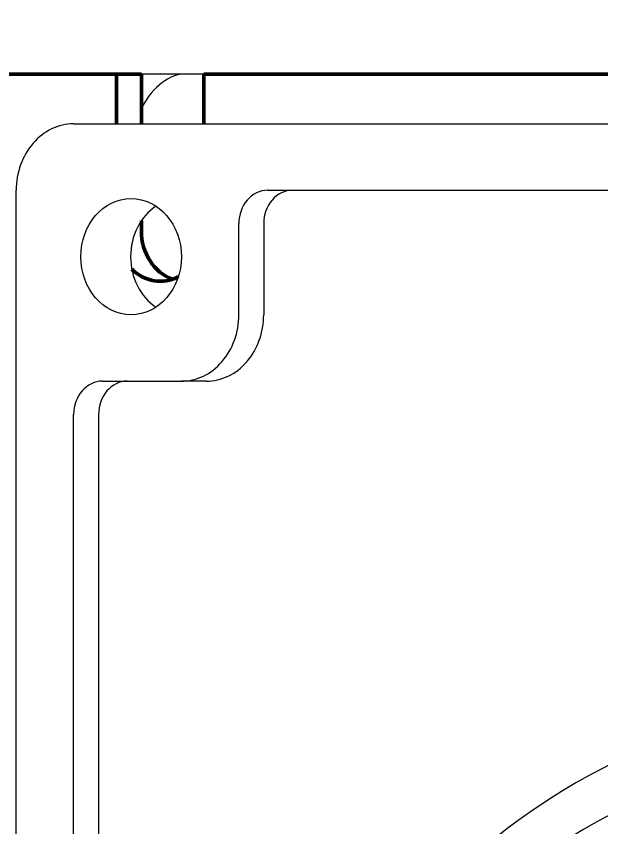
# Model space of a CAD drawing. Header units: inches. Extents: x 17 to 469, y 7 to 301.
# Drawn here: x 341.804 to 344.007, y 105.895 to 108.947 of the extents above; entities that cross this region are included whole.
import ezdxf

# ---------------------------------------------------------------- set-up
doc = ezdxf.new("R2010")
doc.units = ezdxf.units.IN
doc.header["$LTSCALE"] = 14
doc.header["$MEASUREMENT"] = 0
doc.layers.add('Dimension (ANSI)', color=7, linetype='Continuous', lineweight=25)
doc.layers.add('Visible (ANSI)', color=7, linetype='Continuous', lineweight=50)
doc.styles.add('MEMCOR Medium', font='arial.ttf')
doc.dimstyles.new('Default (ANSI)', dxfattribs={"dimscale": 14, "dimtxt": 0.15, "dimasz": 0.098425, "dimexe": 0.125, "dimexo": 0.0625, "dimgap": 0.031496, "dimtad": 0, "dimtih": 1, "dimtoh": 1, "dimdec": 4, "dimrnd": 1e-08, "dimzin": 3, "dimdsep": 46, "dimlunit": 5, "dimtxsty": 'MEMCOR Medium', "dimcen": 0.09, "dimdle": 0.393701, "dimclrd": 256, "dimclre": 256, "dimclrt": 256, "dimadec": 0, "dimazin": 1, "dimtfac": 0.8, "dimtofl": 0, "dimtmove": 0, "dimatfit": 3, "dimfxl": 1, "dimfrac": 1, "dimtolj": 1, "dimtzin": 4, "dimlwd": -1, "dimlwe": -1, "dimarcsym": 0})

# ---------------------------------------------------------------- blocks, each defined once
blk = doc.blocks.new('*D28')
at = {"layer": 'Defpoints', "color": 0, "transparency": 16777216}
for p in [(299.5042, 132.7444), (359.2261, 132.7444), (339.5666, 40.2294)]:
    blk.add_point(p, dxfattribs=at)
at = {"layer": 'Dimension (ANSI)', "transparency": 16777216}
for p, q in [((358.3511, 132.7444), (297.7542, 132.7444)), ((299.5042, 131.3664), (299.5042, 93.6457)), ((299.5042, 41.6073), (299.5042, 79.328)), ((338.6916, 40.2294), (297.7542, 40.2294))]:
    blk.add_line(p, q, dxfattribs=at)
for points in [[(299.2746, 131.3664), (299.7339, 131.3664), (299.5042, 132.7444)], [(299.2746, 41.6073), (299.7339, 41.6073), (299.5042, 40.2294)]]:
    blk.add_solid(points, dxfattribs=at)
at = {"layer": 'Dimension (ANSI)', "transparency": 16777216, "char_height": 2.1, "attachment_point": 5, "style": 'MEMCOR Medium'}
for s, insert in [('\\A1; \\fArial|b0|i0;92{\\H0.8x;\\S1#2;} in', (299.5042, 88.6326)), ('\\A1;[2349.9 mm]{\\P\\fArial|b0|i0;SHIPPING HEIGHT\\P\\fArial|b0|i0;REF.}', (299.5042, 81.4737))]:
    blk.add_mtext(s, dxfattribs=dict(at, insert=insert))

msp = doc.modelspace()

# ---------------------------------------------------------------- linework, layer by layer
at = {"layer": 'Visible (ANSI)'}
for p, q in [((342.181542, 108.729368), (340.896919, 108.729368)), ((342.181542, 108.541868), (342.181542, 108.729368)), ((342.181542, 108.729368), (342.275292, 108.729368)), ((342.275292, 108.729368), (342.275292, 108.541868)), ((342.510632, 108.729368), (342.510632, 108.541868)), ((353.595757, 108.729368), (342.510632, 108.729368)), ((342.275292, 108.177163), (342.275292, 108.139368))]:
    msp.add_line(p, q, dxfattribs=at)
at = {"layer": 'Visible (ANSI)', "linetype": 'Continuous', "lineweight": 18}
for p, q in [((342.441597, 108.729368), (342.275292, 108.729368)), ((342.510632, 108.729368), (342.441597, 108.729368)), ((342.020148, 108.541868), (353.711491, 108.541868)), ((341.803642, 100.791868), (341.803642, 108.291868)), ((342.750857, 108.291833), (352.980782, 108.291833)), ((342.642604, 107.823118), (342.642604, 108.166833)), ((342.736354, 108.166833), (342.736354, 107.823118)), ((342.128432, 107.573118), (342.426098, 107.573118)), ((342.519848, 107.573118), (342.426098, 107.573118)), ((342.020179, 101.635618), (342.020179, 107.448118)), ((342.113929, 107.448118), (342.113929, 101.635618))]:
    msp.add_line(p, q, dxfattribs=at)
for centre, major_axis, ratio, start_param, end_param in [((342.441597, 108.229368), (0, 0.5), 0.5, 0, 0.72778493), ((342.020148, 108.291868), (0, 0.25), 0.8660254, 0, 1.57079633), ((342.750857, 108.166833), (0, 0.125), 0.8660254, 0, 1.57079633), ((342.844607, 108.166833), (0, 0.125), 0.8660254, 0, 1.57079633), ((342.424155, 108.041868), (0, -0.21875), 0.8660254, 3.65927979, 5.76549818), ((342.426098, 107.823118), (0, -0.25), 0.8660254, 0, 1.57079633), ((342.519848, 107.823118), (0, -0.25), 0.8660254, 0, 1.57079633), ((342.128432, 107.448118), (0, 0.125), 0.8660254, 0, 1.57079633), ((342.222182, 107.448118), (0, 0.125), 0.8660254, 0, 1.57079633), ((344.965891, 103.541833), (0, 2.625), 0.8660254, 3.1824788, 7.14836042), ((344.997141, 103.541833), (0, 2.8125), 0.8660254, 3.61752935, 8.94884126)]:
    msp.add_ellipse(centre, major_axis=major_axis, ratio=ratio, start_param=start_param, end_param=end_param, dxfattribs=at)
msp.add_ellipse((342.236655, 108.041868), major_axis=(0, 0.21875), ratio=0.8660254, dxfattribs=at)
at = {"layer": 'Visible (ANSI)'}
for centre, start_param, end_param in [((342.439837, 108.139368), 4.71238898, 5.99430743), ((342.346087, 108.139368), 5.57542156, 6.71214003)]:
    msp.add_ellipse(centre, major_axis=(0, -0.19), ratio=0.8660254, start_param=start_param, end_param=end_param, dxfattribs=at)

# ---------------------------------------------------------------- dimensions: what is measured, and where the dimension line sits
at = {"layer": 'Dimension (ANSI)'}
dim = msp.add_linear_dim(base=(299.504219, 132.744368), p1=(339.566564, 40.229368), p2=(359.226131, 132.744368), angle=90, text=' \\fArial|b0|i0;<> in\\X[2349.9 mm]{\\P\\fArial|b0|i0;SHIPPING HEIGHT\\P\\fArial|b0|i0;REF.}', dimstyle='Default (ANSI)', override={"dimgap": 0.031496, "dimdec": 4, "dimpost": '', "dimtol": 0, "dimlim": 0, "dimtp": 0, "dimtm": 0, "dimtdec": 2, "dimatfit": 1}, dxfattribs=at)
dim.commit()
dim.dimension.update_dxf_attribs({"geometry": '*D28', "text_midpoint": (299.504219, 86.486868), "dimtype": 160})

doc.saveas('drawing.dxf')
